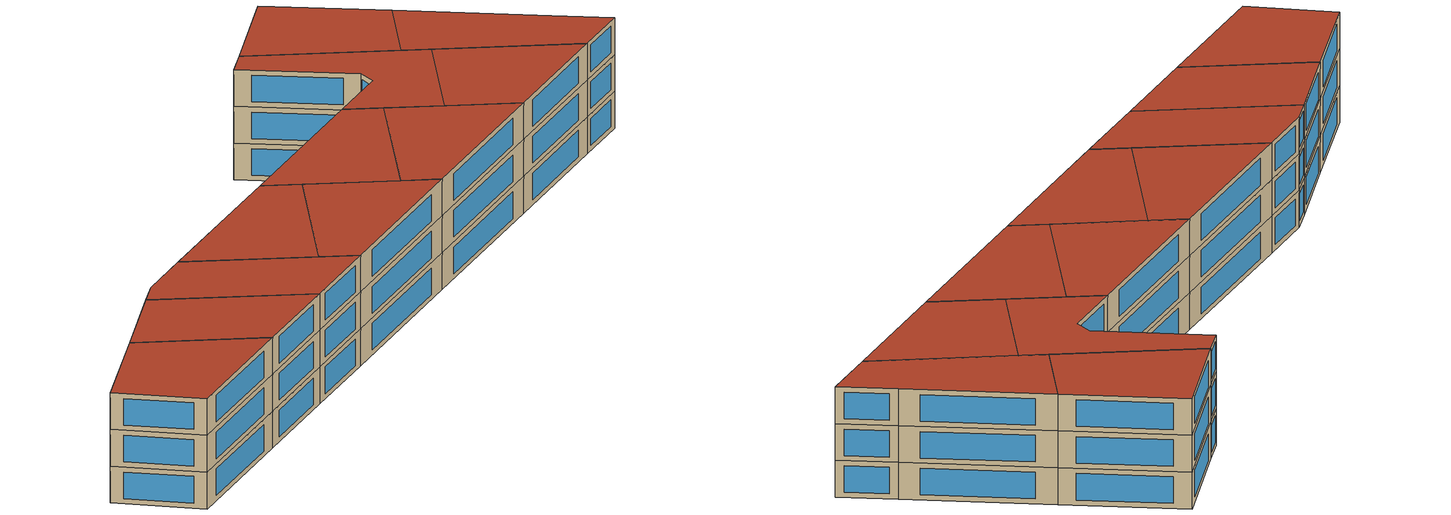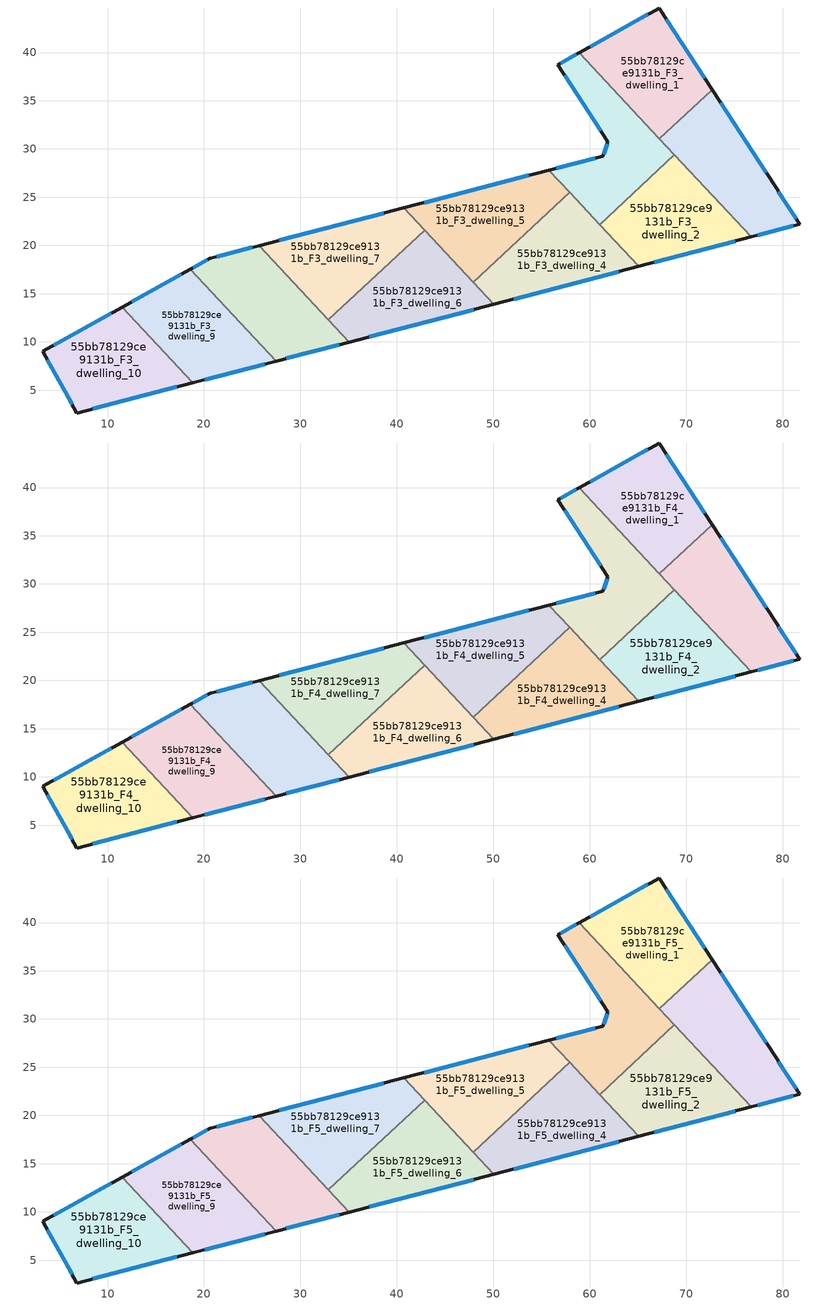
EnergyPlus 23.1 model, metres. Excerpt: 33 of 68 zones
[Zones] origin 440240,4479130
55bb78129ce9131b_F3_dwelling_0
 floor to 55bb78129ce9131b_F2_dwelling_0 (EU_floor_Construction): 72.68,36.16 79.21,26.13 81.78,22.2 76.72,20.88 67.22,31.07 z9
 wall outside (EU_wall_Construction): 76.72,20.88 81.78,22.2 79.21,26.13 72.68,36.16 z9:12
 wall to 55bb78129ce9131b_F3_dwelling_1 (EU_wall_Construction): 72.68,36.16 67.22,31.07 z9:12
 wall to 55bb78129ce9131b_F3_dwelling_2 (EU_wall_Construction): 68.77,29.4 76.72,20.88 z9:12
 wall to 55bb78129ce9131b_F3_dwelling_3 (EU_wall_Construction): 67.22,31.07 68.77,29.4 z9:12
 window (EU_Window_Construction): 78.3,27.52 73.58,34.77 / 81.42,22.74 79.56,25.58 / 77.43,21.06 81.08,22.02 z9.42:11.58
55bb78129ce9131b_F3_dwelling_1
 floor to 55bb78129ce9131b_F2_dwelling_1 (EU_floor_Construction): 67.18,44.62 72.68,36.16 67.22,31.07 58.9,39.98 z9
 wall outside (EU_wall_Construction): 72.68,36.16 67.18,44.62 58.9,39.98 z9:12
 wall to 55bb78129ce9131b_F3_dwelling_3 (EU_wall_Construction): 58.9,39.98 67.22,31.07 z9:12
 window (EU_Window_Construction): 71.91,37.34 67.94,43.44 / 66.03,43.97 60.05,40.63 z9.42:11.58
55bb78129ce9131b_F3_dwelling_10
 floor to 55bb78129ce9131b_F2_dwelling_10 (EU_floor_Construction): 11.53,13.62 18.86,5.76 6.81,2.63 3.28,9.03 z9
 wall outside (EU_wall_Construction): 11.53,13.62 3.28,9.03 6.81,2.63 18.86,5.76 z9:12
 wall to 55bb78129ce9131b_F3_dwelling_9 (EU_wall_Construction): 18.86,5.76 11.53,13.62 z9:12
 window (EU_Window_Construction): 3.77,8.14 6.32,3.52 / 10.39,12.98 4.42,9.66 / 8.48,3.06 17.18,5.33 z9.42:11.58
55bb78129ce9131b_F3_dwelling_2
 floor to 55bb78129ce9131b_F2_dwelling_2 (EU_floor_Construction): 68.77,29.4 76.72,20.88 65.07,17.82 61.02,22.17 z9
 wall outside (EU_wall_Construction): 65.07,17.82 76.72,20.88 z9:12
 wall to 55bb78129ce9131b_F3_dwelling_3 (EU_wall_Construction): 68.77,29.4 61.02,22.17 z9:12
 wall to 55bb78129ce9131b_F3_dwelling_4 (EU_wall_Construction): 61.02,22.17 65.07,17.82 z9:12
 window (EU_Window_Construction): 66.69,18.25 75.11,20.45 z9.42:11.58
55bb78129ce9131b_F3_dwelling_3
 floor to 55bb78129ce9131b_F2_dwelling_3 (EU_floor_Construction): 58.9,39.98 68.77,29.4 61.02,22.17 55.76,27.8 61.36,29.25 61.86,30.76 56.68,38.74 z9
 wall outside (EU_wall_Construction): 58.9,39.98 56.68,38.74 61.86,30.76 61.36,29.25 55.76,27.8 z9:12
 wall to 55bb78129ce9131b_F3_dwelling_5 (EU_wall_Construction): 55.76,27.8 57.9,25.51 z9:12
 wall to 55bb78129ce9131b_F3_dwelling_4 (EU_wall_Construction): 57.9,25.51 61.02,22.17 z9:12
 window (EU_Window_Construction): 60.58,29.05 56.54,28 / 61.79,30.55 61.43,29.46 / 57.4,37.63 61.14,31.87 / 58.59,39.81 56.99,38.91 z9.42:11.58
55bb78129ce9131b_F3_dwelling_4
 floor to 55bb78129ce9131b_F2_dwelling_4 (EU_floor_Construction): 57.9,25.51 65.07,17.82 50.06,13.89 47.91,16.19 z9
 wall outside (EU_wall_Construction): 50.06,13.89 65.07,17.82 z9:12
 wall to 55bb78129ce9131b_F3_dwelling_5 (EU_wall_Construction): 57.9,25.51 47.91,16.19 z9:12
 wall to 55bb78129ce9131b_F3_dwelling_6 (EU_wall_Construction): 47.91,16.19 50.06,13.89 z9:12
 window (EU_Window_Construction): 52.14,14.44 62.99,17.28 z9.42:11.58
55bb78129ce9131b_F3_dwelling_5
 floor to 55bb78129ce9131b_F2_dwelling_5 (EU_floor_Construction): 55.76,27.8 57.9,25.51 47.91,16.19 40.73,23.89 z9
 wall outside (EU_wall_Construction): 55.76,27.8 40.73,23.89 z9:12
 wall to 55bb78129ce9131b_F3_dwelling_7 (EU_wall_Construction): 40.73,23.89 42.88,21.59 z9:12
 wall to 55bb78129ce9131b_F3_dwelling_6 (EU_wall_Construction): 42.88,21.59 47.91,16.19 z9:12
 window (EU_Window_Construction): 53.68,27.26 42.82,24.44 z9.42:11.58
55bb78129ce9131b_F3_dwelling_6
 floor to 55bb78129ce9131b_F2_dwelling_6 (EU_floor_Construction): 42.88,21.59 50.06,13.89 35.05,9.99 32.9,12.29 z9
 wall outside (EU_wall_Construction): 35.05,9.99 50.06,13.89 z9:12
 wall to 55bb78129ce9131b_F3_dwelling_7 (EU_wall_Construction): 42.88,21.59 32.9,12.29 z9:12
 wall to 55bb78129ce9131b_F3_dwelling_8 (EU_wall_Construction): 32.9,12.29 35.05,9.99 z9:12
 window (EU_Window_Construction): 37.13,10.53 47.98,13.35 z9.42:11.58
55bb78129ce9131b_F3_dwelling_7
 floor to 55bb78129ce9131b_F2_dwelling_7 (EU_floor_Construction): 40.73,23.89 42.88,21.59 32.9,12.29 25.72,19.99 z9
 wall outside (EU_wall_Construction): 40.73,23.89 25.72,19.99 z9:12
 wall to 55bb78129ce9131b_F3_dwelling_8 (EU_wall_Construction): 25.72,19.99 32.9,12.29 z9:12
 window (EU_Window_Construction): 38.65,23.35 27.8,20.53 z9.42:11.58
55bb78129ce9131b_F3_dwelling_8
 floor to 55bb78129ce9131b_F2_dwelling_8 (EU_floor_Construction): 25.72,19.99 35.05,9.99 27.49,8.02 18.6,17.54 20.62,18.67 z9
 wall outside (EU_wall_Construction): 27.49,8.02 35.05,9.99 / 25.72,19.99 20.62,18.67 18.6,17.54 z9:12
 wall to 55bb78129ce9131b_F3_dwelling_9 (EU_wall_Construction): 18.6,17.54 27.49,8.02 z9:12
 window (EU_Window_Construction): 28.54,8.29 34,9.71 / 20.34,18.51 18.88,17.7 / 25.01,19.81 21.33,18.85 z9.42:11.58
55bb78129ce9131b_F3_dwelling_9
 floor to 55bb78129ce9131b_F2_dwelling_9 (EU_floor_Construction): 18.6,17.54 27.49,8.02 18.86,5.76 11.53,13.62 z9
 wall outside (EU_wall_Construction): 18.6,17.54 11.53,13.62 / 18.86,5.76 27.49,8.02 z9:12
 window (EU_Window_Construction): 17.62,17 12.51,14.16 / 20.05,6.08 26.29,7.7 z9.42:11.58
55bb78129ce9131b_F4_dwelling_0
 floor to 55bb78129ce9131b_F3_dwelling_0 (EU_floor_Construction): 72.68,36.16 79.21,26.13 81.78,22.2 76.72,20.88 67.22,31.07 z12
 wall outside (EU_wall_Construction): 76.72,20.88 81.78,22.2 79.21,26.13 72.68,36.16 z12:15
 wall to 55bb78129ce9131b_F4_dwelling_1 (EU_wall_Construction): 72.68,36.16 67.22,31.07 z12:15
 wall to 55bb78129ce9131b_F4_dwelling_2 (EU_wall_Construction): 68.77,29.4 76.72,20.88 z12:15
 wall to 55bb78129ce9131b_F4_dwelling_3 (EU_wall_Construction): 67.22,31.07 68.77,29.4 z12:15
 window (EU_Window_Construction): 78.3,27.52 73.58,34.77 / 81.42,22.74 79.56,25.58 / 77.43,21.06 81.08,22.02 z12.42:14.58
55bb78129ce9131b_F4_dwelling_1
 floor to 55bb78129ce9131b_F3_dwelling_1 (EU_floor_Construction): 67.18,44.62 72.68,36.16 67.22,31.07 58.9,39.98 z12
 wall outside (EU_wall_Construction): 72.68,36.16 67.18,44.62 58.9,39.98 z12:15
 wall to 55bb78129ce9131b_F4_dwelling_3 (EU_wall_Construction): 58.9,39.98 67.22,31.07 z12:15
 window (EU_Window_Construction): 71.91,37.34 67.94,43.44 / 66.03,43.97 60.05,40.63 z12.42:14.58
55bb78129ce9131b_F4_dwelling_10
 floor to 55bb78129ce9131b_F3_dwelling_10 (EU_floor_Construction): 11.53,13.62 18.86,5.76 6.81,2.63 3.28,9.03 z12
 wall outside (EU_wall_Construction): 11.53,13.62 3.28,9.03 6.81,2.63 18.86,5.76 z12:15
 wall to 55bb78129ce9131b_F4_dwelling_9 (EU_wall_Construction): 18.86,5.76 11.53,13.62 z12:15
 window (EU_Window_Construction): 3.77,8.14 6.32,3.52 / 10.39,12.98 4.42,9.66 / 8.48,3.06 17.18,5.33 z12.42:14.58
55bb78129ce9131b_F4_dwelling_2
 floor to 55bb78129ce9131b_F3_dwelling_2 (EU_floor_Construction): 68.77,29.4 76.72,20.88 65.07,17.82 61.02,22.17 z12
 wall outside (EU_wall_Construction): 65.07,17.82 76.72,20.88 z12:15
 wall to 55bb78129ce9131b_F4_dwelling_3 (EU_wall_Construction): 68.77,29.4 61.02,22.17 z12:15
 wall to 55bb78129ce9131b_F4_dwelling_4 (EU_wall_Construction): 61.02,22.17 65.07,17.82 z12:15
 window (EU_Window_Construction): 66.69,18.25 75.11,20.45 z12.42:14.58
55bb78129ce9131b_F4_dwelling_3
 floor to 55bb78129ce9131b_F3_dwelling_3 (EU_floor_Construction): 58.9,39.98 68.77,29.4 61.02,22.17 55.76,27.8 61.36,29.25 61.86,30.76 56.68,38.74 z12
 wall outside (EU_wall_Construction): 58.9,39.98 56.68,38.74 61.86,30.76 61.36,29.25 55.76,27.8 z12:15
 wall to 55bb78129ce9131b_F4_dwelling_5 (EU_wall_Construction): 55.76,27.8 57.9,25.51 z12:15
 wall to 55bb78129ce9131b_F4_dwelling_4 (EU_wall_Construction): 57.9,25.51 61.02,22.17 z12:15
 window (EU_Window_Construction): 60.58,29.05 56.54,28 / 61.79,30.55 61.43,29.46 / 57.4,37.63 61.14,31.87 / 58.59,39.81 56.99,38.91 z12.42:14.58
55bb78129ce9131b_F4_dwelling_4
 floor to 55bb78129ce9131b_F3_dwelling_4 (EU_floor_Construction): 57.9,25.51 65.07,17.82 50.06,13.89 47.91,16.19 z12
 wall outside (EU_wall_Construction): 50.06,13.89 65.07,17.82 z12:15
 wall to 55bb78129ce9131b_F4_dwelling_5 (EU_wall_Construction): 57.9,25.51 47.91,16.19 z12:15
 wall to 55bb78129ce9131b_F4_dwelling_6 (EU_wall_Construction): 47.91,16.19 50.06,13.89 z12:15
 window (EU_Window_Construction): 52.14,14.44 62.99,17.28 z12.42:14.58
55bb78129ce9131b_F4_dwelling_5
 floor to 55bb78129ce9131b_F3_dwelling_5 (EU_floor_Construction): 55.76,27.8 57.9,25.51 47.91,16.19 40.73,23.89 z12
 wall outside (EU_wall_Construction): 55.76,27.8 40.73,23.89 z12:15
 wall to 55bb78129ce9131b_F4_dwelling_7 (EU_wall_Construction): 40.73,23.89 42.88,21.59 z12:15
 wall to 55bb78129ce9131b_F4_dwelling_6 (EU_wall_Construction): 42.88,21.59 47.91,16.19 z12:15
 window (EU_Window_Construction): 53.68,27.26 42.82,24.44 z12.42:14.58
55bb78129ce9131b_F4_dwelling_6
 floor to 55bb78129ce9131b_F3_dwelling_6 (EU_floor_Construction): 42.88,21.59 50.06,13.89 35.05,9.99 32.9,12.29 z12
 wall outside (EU_wall_Construction): 35.05,9.99 50.06,13.89 z12:15
 wall to 55bb78129ce9131b_F4_dwelling_7 (EU_wall_Construction): 42.88,21.59 32.9,12.29 z12:15
 wall to 55bb78129ce9131b_F4_dwelling_8 (EU_wall_Construction): 32.9,12.29 35.05,9.99 z12:15
 window (EU_Window_Construction): 37.13,10.53 47.98,13.35 z12.42:14.58
55bb78129ce9131b_F4_dwelling_7
 floor to 55bb78129ce9131b_F3_dwelling_7 (EU_floor_Construction): 40.73,23.89 42.88,21.59 32.9,12.29 25.72,19.99 z12
 wall outside (EU_wall_Construction): 40.73,23.89 25.72,19.99 z12:15
 wall to 55bb78129ce9131b_F4_dwelling_8 (EU_wall_Construction): 25.72,19.99 32.9,12.29 z12:15
 window (EU_Window_Construction): 38.65,23.35 27.8,20.53 z12.42:14.58
55bb78129ce9131b_F4_dwelling_8
 floor to 55bb78129ce9131b_F3_dwelling_8 (EU_floor_Construction): 25.72,19.99 35.05,9.99 27.49,8.02 18.6,17.54 20.62,18.67 z12
 wall outside (EU_wall_Construction): 27.49,8.02 35.05,9.99 / 25.72,19.99 20.62,18.67 18.6,17.54 z12:15
 wall to 55bb78129ce9131b_F4_dwelling_9 (EU_wall_Construction): 18.6,17.54 27.49,8.02 z12:15
 window (EU_Window_Construction): 28.54,8.29 34,9.71 / 20.34,18.51 18.88,17.7 / 25.01,19.81 21.33,18.85 z12.42:14.58
55bb78129ce9131b_F4_dwelling_9
 floor to 55bb78129ce9131b_F3_dwelling_9 (EU_floor_Construction): 18.6,17.54 27.49,8.02 18.86,5.76 11.53,13.62 z12
 wall outside (EU_wall_Construction): 18.6,17.54 11.53,13.62 / 18.86,5.76 27.49,8.02 z12:15
 window (EU_Window_Construction): 17.62,17 12.51,14.16 / 20.05,6.08 26.29,7.7 z12.42:14.58
55bb78129ce9131b_F5_dwelling_0
 floor to 55bb78129ce9131b_F4_dwelling_0 (EU_floor_Construction): 72.68,36.16 79.21,26.13 81.78,22.2 76.72,20.88 67.22,31.07 z15
 wall outside (EU_wall_Construction): 76.72,20.88 81.78,22.2 79.21,26.13 72.68,36.16 z15:18
 wall to 55bb78129ce9131b_F5_dwelling_1 (EU_wall_Construction): 72.68,36.16 67.22,31.07 z15:18
 wall to 55bb78129ce9131b_F5_dwelling_2 (EU_wall_Construction): 68.77,29.4 76.72,20.88 z15:18
 wall to 55bb78129ce9131b_F5_dwelling_3 (EU_wall_Construction): 67.22,31.07 68.77,29.4 z15:18
 window (EU_Window_Construction): 78.3,27.52 73.58,34.77 / 81.42,22.74 79.56,25.58 / 77.43,21.06 81.08,22.02 z15.42:17.58
 roof outside (EU_roof_Construction): 81.78,22.2 79.21,26.13 72.68,36.16 67.22,31.07 76.72,20.88 z18
55bb78129ce9131b_F5_dwelling_1
 floor to 55bb78129ce9131b_F4_dwelling_1 (EU_floor_Construction): 67.18,44.62 72.68,36.16 67.22,31.07 58.9,39.98 z15
 wall outside (EU_wall_Construction): 72.68,36.16 67.18,44.62 58.9,39.98 z15:18
 wall to 55bb78129ce9131b_F5_dwelling_3 (EU_wall_Construction): 58.9,39.98 67.22,31.07 z15:18
 window (EU_Window_Construction): 71.91,37.34 67.94,43.44 / 66.03,43.97 60.05,40.63 z15.42:17.58
 roof outside (EU_roof_Construction): 72.68,36.16 67.18,44.62 58.9,39.98 67.22,31.07 z18
55bb78129ce9131b_F5_dwelling_10
 floor to 55bb78129ce9131b_F4_dwelling_10 (EU_floor_Construction): 11.53,13.62 18.86,5.76 6.81,2.63 3.28,9.03 z15
 wall outside (EU_wall_Construction): 11.53,13.62 3.28,9.03 6.81,2.63 18.86,5.76 z15:18
 wall to 55bb78129ce9131b_F5_dwelling_9 (EU_wall_Construction): 18.86,5.76 11.53,13.62 z15:18
 window (EU_Window_Construction): 3.77,8.14 6.32,3.52 / 10.39,12.98 4.42,9.66 / 8.48,3.06 17.18,5.33 z15.42:17.58
 roof outside (EU_roof_Construction): 18.86,5.76 11.53,13.62 3.28,9.03 6.81,2.63 z18
55bb78129ce9131b_F5_dwelling_2
 floor to 55bb78129ce9131b_F4_dwelling_2 (EU_floor_Construction): 68.77,29.4 76.72,20.88 65.07,17.82 61.02,22.17 z15
 wall outside (EU_wall_Construction): 65.07,17.82 76.72,20.88 z15:18
 wall to 55bb78129ce9131b_F5_dwelling_3 (EU_wall_Construction): 68.77,29.4 61.02,22.17 z15:18
 wall to 55bb78129ce9131b_F5_dwelling_4 (EU_wall_Construction): 61.02,22.17 65.07,17.82 z15:18
 window (EU_Window_Construction): 66.69,18.25 75.11,20.45 z15.42:17.58
 roof outside (EU_roof_Construction): 76.72,20.88 68.77,29.4 61.02,22.17 65.07,17.82 z18
55bb78129ce9131b_F5_dwelling_3
 floor to 55bb78129ce9131b_F4_dwelling_3 (EU_floor_Construction): 58.9,39.98 68.77,29.4 61.02,22.17 55.76,27.8 61.36,29.25 61.86,30.76 56.68,38.74 z15
 wall outside (EU_wall_Construction): 58.9,39.98 56.68,38.74 61.86,30.76 61.36,29.25 55.76,27.8 z15:18
 wall to 55bb78129ce9131b_F5_dwelling_5 (EU_wall_Construction): 55.76,27.8 57.9,25.51 z15:18
 wall to 55bb78129ce9131b_F5_dwelling_4 (EU_wall_Construction): 57.9,25.51 61.02,22.17 z15:18
 window (EU_Window_Construction): 60.58,29.05 56.54,28 / 61.79,30.55 61.43,29.46 / 57.4,37.63 61.14,31.87 / 58.59,39.81 56.99,38.91 z15.42:17.58
 roof outside (EU_roof_Construction): 68.77,29.4 58.9,39.98 56.68,38.74 61.86,30.76 61.36,29.25 55.76,27.8 61.02,22.17 z18
55bb78129ce9131b_F5_dwelling_4
 floor to 55bb78129ce9131b_F4_dwelling_4 (EU_floor_Construction): 57.9,25.51 65.07,17.82 50.06,13.89 47.91,16.19 z15
 wall outside (EU_wall_Construction): 50.06,13.89 65.07,17.82 z15:18
 wall to 55bb78129ce9131b_F5_dwelling_5 (EU_wall_Construction): 57.9,25.51 47.91,16.19 z15:18
 wall to 55bb78129ce9131b_F5_dwelling_6 (EU_wall_Construction): 47.91,16.19 50.06,13.89 z15:18
 window (EU_Window_Construction): 52.14,14.44 62.99,17.28 z15.42:17.58
 roof outside (EU_roof_Construction): 65.07,17.82 57.9,25.51 47.91,16.19 50.06,13.89 z18
55bb78129ce9131b_F5_dwelling_5
 floor to 55bb78129ce9131b_F4_dwelling_5 (EU_floor_Construction): 55.76,27.8 57.9,25.51 47.91,16.19 40.73,23.89 z15
 wall outside (EU_wall_Construction): 55.76,27.8 40.73,23.89 z15:18
 wall to 55bb78129ce9131b_F5_dwelling_7 (EU_wall_Construction): 40.73,23.89 42.88,21.59 z15:18
 wall to 55bb78129ce9131b_F5_dwelling_6 (EU_wall_Construction): 42.88,21.59 47.91,16.19 z15:18
 window (EU_Window_Construction): 53.68,27.26 42.82,24.44 z15.42:17.58
 roof outside (EU_roof_Construction): 57.9,25.51 55.76,27.8 40.73,23.89 47.91,16.19 z18
55bb78129ce9131b_F5_dwelling_6
 floor to 55bb78129ce9131b_F4_dwelling_6 (EU_floor_Construction): 42.88,21.59 50.06,13.89 35.05,9.99 32.9,12.29 z15
 wall outside (EU_wall_Construction): 35.05,9.99 50.06,13.89 z15:18
 wall to 55bb78129ce9131b_F5_dwelling_7 (EU_wall_Construction): 42.88,21.59 32.9,12.29 z15:18
 wall to 55bb78129ce9131b_F5_dwelling_8 (EU_wall_Construction): 32.9,12.29 35.05,9.99 z15:18
 window (EU_Window_Construction): 37.13,10.53 47.98,13.35 z15.42:17.58
 roof outside (EU_roof_Construction): 50.06,13.89 42.88,21.59 32.9,12.29 35.05,9.99 z18
55bb78129ce9131b_F5_dwelling_7
 floor to 55bb78129ce9131b_F4_dwelling_7 (EU_floor_Construction): 40.73,23.89 42.88,21.59 32.9,12.29 25.72,19.99 z15
 wall outside (EU_wall_Construction): 40.73,23.89 25.72,19.99 z15:18
 wall to 55bb78129ce9131b_F5_dwelling_8 (EU_wall_Construction): 25.72,19.99 32.9,12.29 z15:18
 window (EU_Window_Construction): 38.65,23.35 27.8,20.53 z15.42:17.58
 roof outside (EU_roof_Construction): 42.88,21.59 40.73,23.89 25.72,19.99 32.9,12.29 z18
55bb78129ce9131b_F5_dwelling_8
 floor to 55bb78129ce9131b_F4_dwelling_8 (EU_floor_Construction): 25.72,19.99 35.05,9.99 27.49,8.02 18.6,17.54 20.62,18.67 z15
 wall outside (EU_wall_Construction): 27.49,8.02 35.05,9.99 / 25.72,19.99 20.62,18.67 18.6,17.54 z15:18
 wall to 55bb78129ce9131b_F5_dwelling_9 (EU_wall_Construction): 18.6,17.54 27.49,8.02 z15:18
 window (EU_Window_Construction): 28.54,8.29 34,9.71 / 20.34,18.51 18.88,17.7 / 25.01,19.81 21.33,18.85 z15.42:17.58
 roof outside (EU_roof_Construction): 35.05,9.99 25.72,19.99 20.62,18.67 18.6,17.54 27.49,8.02 z18
55bb78129ce9131b_F5_dwelling_9
 floor to 55bb78129ce9131b_F4_dwelling_9 (EU_floor_Construction): 18.6,17.54 27.49,8.02 18.86,5.76 11.53,13.62 z15
 wall outside (EU_wall_Construction): 18.6,17.54 11.53,13.62 / 18.86,5.76 27.49,8.02 z15:18
 window (EU_Window_Construction): 17.62,17 12.51,14.16 / 20.05,6.08 26.29,7.7 z15.42:17.58
 roof outside (EU_roof_Construction): 27.49,8.02 18.6,17.54 11.53,13.62 18.86,5.76 z18
[Building]
EU S2 Campaign: North Axis=0; Terrain=City; Solar Distribution=FullExterior
[Site:Location]
Madrid: Latitude=40.5; Longitude=-3.5; Time Zone=1; Elevation=609
[SizingPeriod:WeatherFileDays]
AnnualSizingPeriod: Begin Month=1; Begin Day of Month=1; End Month=12; End Day of Month=31; Day of Week for Start Day=Monday; Use Weather File Daylight Saving Period=No; Use Weather File Rain and Snow Indicators=No
[MATERIAL]
EU_InternalMass_Material: Roughness=MediumRough; Thickness=0.1; Conductivity=1; Density=1800; Specific Heat=900; Thermal Absorptance=0.9; Solar Absorptance=0.7; Visible Absorptance=0.7
[MATERIAL:NOMASS] Roughness=MediumRough; Thermal Absorptance=0.9; Solar Absorptance=0.7; Visible Absorptance=0.7
Name | Thermal Resistance
EU_wall_NoMass | 1.60022
EU_roof_NoMass | 1.57597
EU_floor_NoMass | 0.470652
[WINDOWMATERIAL:SIMPLEGLAZINGSYSTEM]
EU_Window_SimpleGlazing: UFactor=3.28802; Solar Heat Gain Coefficient=0.85; Visible Transmittance=0.85
[CONSTRUCTION]
EU_wall_Construction: EU_wall_NoMass
EU_roof_Construction: EU_roof_NoMass
EU_floor_Construction: EU_floor_NoMass
EU_InternalMass_Construction: EU_InternalMass_Material
EU_Window_Construction: EU_Window_SimpleGlazing
[ZONE] Type=1; Multiplier=1; Ceiling Height=autocalculate; Floor Area=autocalculate; Part of Total Floor Area=Yes
Name | Volume
55bb78129ce9131b_F3_dwelling_0; 55bb78129ce9131b_F4_dwelling_0; 55bb78129ce9131b_F5_dwelling_0 | 279.875
55bb78129ce9131b_F3_dwelling_1; 55bb78129ce9131b_F4_dwelling_1; 55bb78129ce9131b_F5_dwelling_1 | 279.867
55bb78129ce9131b_F3_dwelling_10; 55bb78129ce9131b_F4_dwelling_10; 55bb78129ce9131b_F5_dwelling_10 | 279.884
55bb78129ce9131b_F3_dwelling_2; 55bb78129ce9131b_F4_dwelling_2; 55bb78129ce9131b_F5_dwelling_2 | 279.894
55bb78129ce9131b_F3_dwelling_3; 55bb78129ce9131b_F4_dwelling_3; 55bb78129ce9131b_F5_dwelling_3 | 279.874
55bb78129ce9131b_F3_dwelling_4; 55bb78129ce9131b_F4_dwelling_4; 55bb78129ce9131b_F5_dwelling_4 | 279.787
55bb78129ce9131b_F3_dwelling_5; 55bb78129ce9131b_F4_dwelling_5; 55bb78129ce9131b_F5_dwelling_5 | 279.895
55bb78129ce9131b_F3_dwelling_6; 55bb78129ce9131b_F4_dwelling_6; 55bb78129ce9131b_F5_dwelling_6 | 279.883
55bb78129ce9131b_F3_dwelling_7; 55bb78129ce9131b_F4_dwelling_7; 55bb78129ce9131b_F5_dwelling_7 | 279.916
55bb78129ce9131b_F3_dwelling_8; 55bb78129ce9131b_F4_dwelling_8; 55bb78129ce9131b_F5_dwelling_8 | 279.869
55bb78129ce9131b_F3_dwelling_9; 55bb78129ce9131b_F4_dwelling_9; 55bb78129ce9131b_F5_dwelling_9 | 279.882
[INTERNALMASS] Construction=EU_InternalMass_Construction
Name | Zone or ZoneList | Surface Area
55bb78129ce9131b_F3_dwelling_0_EU_InternalMass | 55bb78129ce9131b_F3_dwelling_0 | 93.292
55bb78129ce9131b_F3_dwelling_1_EU_InternalMass | 55bb78129ce9131b_F3_dwelling_1 | 93.2917
55bb78129ce9131b_F3_dwelling_2_EU_InternalMass | 55bb78129ce9131b_F3_dwelling_2 | 93.2981
55bb78129ce9131b_F3_dwelling_3_EU_InternalMass | 55bb78129ce9131b_F3_dwelling_3 | 93.2961
55bb78129ce9131b_F3_dwelling_4_EU_InternalMass | 55bb78129ce9131b_F3_dwelling_4 | 93.2954
55bb78129ce9131b_F3_dwelling_5_EU_InternalMass | 55bb78129ce9131b_F3_dwelling_5 | 93.2958
55bb78129ce9131b_F3_dwelling_6_EU_InternalMass | 55bb78129ce9131b_F3_dwelling_6 | 93.2936
55bb78129ce9131b_F3_dwelling_7_EU_InternalMass | 55bb78129ce9131b_F3_dwelling_7 | 93.3035
55bb78129ce9131b_F3_dwelling_8_EU_InternalMass | 55bb78129ce9131b_F3_dwelling_8 | 93.2898
55bb78129ce9131b_F3_dwelling_9_EU_InternalMass | 55bb78129ce9131b_F3_dwelling_9 | 93.294
55bb78129ce9131b_F3_dwelling_10_EU_InternalMass | 55bb78129ce9131b_F3_dwelling_10 | 93.2948
55bb78129ce9131b_F4_dwelling_0_EU_InternalMass | 55bb78129ce9131b_F4_dwelling_0 | 93.292
55bb78129ce9131b_F4_dwelling_1_EU_InternalMass | 55bb78129ce9131b_F4_dwelling_1 | 93.2917
55bb78129ce9131b_F4_dwelling_2_EU_InternalMass | 55bb78129ce9131b_F4_dwelling_2 | 93.2981
55bb78129ce9131b_F4_dwelling_3_EU_InternalMass | 55bb78129ce9131b_F4_dwelling_3 | 93.2961
55bb78129ce9131b_F4_dwelling_4_EU_InternalMass | 55bb78129ce9131b_F4_dwelling_4 | 93.2954
55bb78129ce9131b_F4_dwelling_5_EU_InternalMass | 55bb78129ce9131b_F4_dwelling_5 | 93.2958
55bb78129ce9131b_F4_dwelling_6_EU_InternalMass | 55bb78129ce9131b_F4_dwelling_6 | 93.2936
55bb78129ce9131b_F4_dwelling_7_EU_InternalMass | 55bb78129ce9131b_F4_dwelling_7 | 93.3035
55bb78129ce9131b_F4_dwelling_8_EU_InternalMass | 55bb78129ce9131b_F4_dwelling_8 | 93.2898
55bb78129ce9131b_F4_dwelling_9_EU_InternalMass | 55bb78129ce9131b_F4_dwelling_9 | 93.294
55bb78129ce9131b_F4_dwelling_10_EU_InternalMass | 55bb78129ce9131b_F4_dwelling_10 | 93.2948
55bb78129ce9131b_F5_dwelling_0_EU_InternalMass | 55bb78129ce9131b_F5_dwelling_0 | 93.292
55bb78129ce9131b_F5_dwelling_1_EU_InternalMass | 55bb78129ce9131b_F5_dwelling_1 | 93.2917
55bb78129ce9131b_F5_dwelling_2_EU_InternalMass | 55bb78129ce9131b_F5_dwelling_2 | 93.2981
55bb78129ce9131b_F5_dwelling_3_EU_InternalMass | 55bb78129ce9131b_F5_dwelling_3 | 93.2961
55bb78129ce9131b_F5_dwelling_4_EU_InternalMass | 55bb78129ce9131b_F5_dwelling_4 | 93.2954
55bb78129ce9131b_F5_dwelling_5_EU_InternalMass | 55bb78129ce9131b_F5_dwelling_5 | 93.2958
55bb78129ce9131b_F5_dwelling_6_EU_InternalMass | 55bb78129ce9131b_F5_dwelling_6 | 93.2936
55bb78129ce9131b_F5_dwelling_7_EU_InternalMass | 55bb78129ce9131b_F5_dwelling_7 | 93.3035
55bb78129ce9131b_F5_dwelling_8_EU_InternalMass | 55bb78129ce9131b_F5_dwelling_8 | 93.2898
55bb78129ce9131b_F5_dwelling_9_EU_InternalMass | 55bb78129ce9131b_F5_dwelling_9 | 93.294
55bb78129ce9131b_F5_dwelling_10_EU_InternalMass | 55bb78129ce9131b_F5_dwelling_10 | 93.2948
[OTHEREQUIPMENT] Fuel Type=Electricity; Design Level Calculation Method=Watts/Area; Power per Zone Floor Area=1; Fraction Latent=0; Fraction Radiant=0; Fraction Lost=0; Carbon Dioxide Generation Rate=0; EndUse Subcategory=EU_Step8_InternalGains
Name | Zone or ZoneList or Space or SpaceList | Schedule
EU_Step8_InternalGain_55bb78129ce9131b_F3_dwelling_0_f000 | 55bb78129ce9131b_F3_dwelling_0 | EU_Step8_GainSchedule_55bb78129ce9131b_F3_dwelling_0_f000
EU_Step8_InternalGain_55bb78129ce9131b_F3_dwelling_1_f000 | 55bb78129ce9131b_F3_dwelling_1 | EU_Step8_GainSchedule_55bb78129ce9131b_F3_dwelling_1_f000
EU_Step8_InternalGain_55bb78129ce9131b_F3_dwelling_2_f000 | 55bb78129ce9131b_F3_dwelling_2 | EU_Step8_GainSchedule_55bb78129ce9131b_F3_dwelling_2_f000
EU_Step8_InternalGain_55bb78129ce9131b_F3_dwelling_3_f000 | 55bb78129ce9131b_F3_dwelling_3 | EU_Step8_GainSchedule_55bb78129ce9131b_F3_dwelling_3_f000
EU_Step8_InternalGain_55bb78129ce9131b_F3_dwelling_4_f000 | 55bb78129ce9131b_F3_dwelling_4 | EU_Step8_GainSchedule_55bb78129ce9131b_F3_dwelling_4_f000
EU_Step8_InternalGain_55bb78129ce9131b_F3_dwelling_5_f000 | 55bb78129ce9131b_F3_dwelling_5 | EU_Step8_GainSchedule_55bb78129ce9131b_F3_dwelling_5_f000
EU_Step8_InternalGain_55bb78129ce9131b_F3_dwelling_6_f000 | 55bb78129ce9131b_F3_dwelling_6 | EU_Step8_GainSchedule_55bb78129ce9131b_F3_dwelling_6_f000
EU_Step8_InternalGain_55bb78129ce9131b_F3_dwelling_7_f000 | 55bb78129ce9131b_F3_dwelling_7 | EU_Step8_GainSchedule_55bb78129ce9131b_F3_dwelling_7_f000
EU_Step8_InternalGain_55bb78129ce9131b_F3_dwelling_8_f000 | 55bb78129ce9131b_F3_dwelling_8 | EU_Step8_GainSchedule_55bb78129ce9131b_F3_dwelling_8_f000
EU_Step8_InternalGain_55bb78129ce9131b_F3_dwelling_9_f000 | 55bb78129ce9131b_F3_dwelling_9 | EU_Step8_GainSchedule_55bb78129ce9131b_F3_dwelling_9_f000
EU_Step8_InternalGain_55bb78129ce9131b_F3_dwelling_10_f000 | 55bb78129ce9131b_F3_dwelling_10 | EU_Step8_GainSchedule_55bb78129ce9131b_F3_dwelling_10_f000
EU_Step8_InternalGain_55bb78129ce9131b_F4_dwelling_0_f000 | 55bb78129ce9131b_F4_dwelling_0 | EU_Step8_GainSchedule_55bb78129ce9131b_F4_dwelling_0_f000
EU_Step8_InternalGain_55bb78129ce9131b_F4_dwelling_1_f000 | 55bb78129ce9131b_F4_dwelling_1 | EU_Step8_GainSchedule_55bb78129ce9131b_F4_dwelling_1_f000
EU_Step8_InternalGain_55bb78129ce9131b_F4_dwelling_2_f000 | 55bb78129ce9131b_F4_dwelling_2 | EU_Step8_GainSchedule_55bb78129ce9131b_F4_dwelling_2_f000
EU_Step8_InternalGain_55bb78129ce9131b_F4_dwelling_3_f000 | 55bb78129ce9131b_F4_dwelling_3 | EU_Step8_GainSchedule_55bb78129ce9131b_F4_dwelling_3_f000
EU_Step8_InternalGain_55bb78129ce9131b_F4_dwelling_4_f000 | 55bb78129ce9131b_F4_dwelling_4 | EU_Step8_GainSchedule_55bb78129ce9131b_F4_dwelling_4_f000
EU_Step8_InternalGain_55bb78129ce9131b_F4_dwelling_5_f000 | 55bb78129ce9131b_F4_dwelling_5 | EU_Step8_GainSchedule_55bb78129ce9131b_F4_dwelling_5_f000
EU_Step8_InternalGain_55bb78129ce9131b_F4_dwelling_6_f000 | 55bb78129ce9131b_F4_dwelling_6 | EU_Step8_GainSchedule_55bb78129ce9131b_F4_dwelling_6_f000
EU_Step8_InternalGain_55bb78129ce9131b_F4_dwelling_7_f000 | 55bb78129ce9131b_F4_dwelling_7 | EU_Step8_GainSchedule_55bb78129ce9131b_F4_dwelling_7_f000
EU_Step8_InternalGain_55bb78129ce9131b_F4_dwelling_8_f000 | 55bb78129ce9131b_F4_dwelling_8 | EU_Step8_GainSchedule_55bb78129ce9131b_F4_dwelling_8_f000
EU_Step8_InternalGain_55bb78129ce9131b_F4_dwelling_9_f000 | 55bb78129ce9131b_F4_dwelling_9 | EU_Step8_GainSchedule_55bb78129ce9131b_F4_dwelling_9_f000
EU_Step8_InternalGain_55bb78129ce9131b_F4_dwelling_10_f000 | 55bb78129ce9131b_F4_dwelling_10 | EU_Step8_GainSchedule_55bb78129ce9131b_F4_dwelling_10_f000
EU_Step8_InternalGain_55bb78129ce9131b_F5_dwelling_0_f000 | 55bb78129ce9131b_F5_dwelling_0 | EU_Step8_GainSchedule_55bb78129ce9131b_F5_dwelling_0_f000
EU_Step8_InternalGain_55bb78129ce9131b_F5_dwelling_1_f000 | 55bb78129ce9131b_F5_dwelling_1 | EU_Step8_GainSchedule_55bb78129ce9131b_F5_dwelling_1_f000
EU_Step8_InternalGain_55bb78129ce9131b_F5_dwelling_2_f000 | 55bb78129ce9131b_F5_dwelling_2 | EU_Step8_GainSchedule_55bb78129ce9131b_F5_dwelling_2_f000
EU_Step8_InternalGain_55bb78129ce9131b_F5_dwelling_3_f000 | 55bb78129ce9131b_F5_dwelling_3 | EU_Step8_GainSchedule_55bb78129ce9131b_F5_dwelling_3_f000
EU_Step8_InternalGain_55bb78129ce9131b_F5_dwelling_4_f000 | 55bb78129ce9131b_F5_dwelling_4 | EU_Step8_GainSchedule_55bb78129ce9131b_F5_dwelling_4_f000
EU_Step8_InternalGain_55bb78129ce9131b_F5_dwelling_5_f000 | 55bb78129ce9131b_F5_dwelling_5 | EU_Step8_GainSchedule_55bb78129ce9131b_F5_dwelling_5_f000
EU_Step8_InternalGain_55bb78129ce9131b_F5_dwelling_6_f000 | 55bb78129ce9131b_F5_dwelling_6 | EU_Step8_GainSchedule_55bb78129ce9131b_F5_dwelling_6_f000
EU_Step8_InternalGain_55bb78129ce9131b_F5_dwelling_7_f000 | 55bb78129ce9131b_F5_dwelling_7 | EU_Step8_GainSchedule_55bb78129ce9131b_F5_dwelling_7_f000
EU_Step8_InternalGain_55bb78129ce9131b_F5_dwelling_8_f000 | 55bb78129ce9131b_F5_dwelling_8 | EU_Step8_GainSchedule_55bb78129ce9131b_F5_dwelling_8_f000
EU_Step8_InternalGain_55bb78129ce9131b_F5_dwelling_9_f000 | 55bb78129ce9131b_F5_dwelling_9 | EU_Step8_GainSchedule_55bb78129ce9131b_F5_dwelling_9_f000
EU_Step8_InternalGain_55bb78129ce9131b_F5_dwelling_10_f000 | 55bb78129ce9131b_F5_dwelling_10 | EU_Step8_GainSchedule_55bb78129ce9131b_F5_dwelling_10_f000
[ZONEVENTILATION:DESIGNFLOWRATE] Schedule=EU_AlwaysOn; Design Flow Rate Calculation Method=AirChanges/Hour; Air Changes per Hour=0.480704; Ventilation Type=Natural; Fan Pressure Rise=0; Fan Total Efficiency=1; Constant Term Coefficient=1; Temperature Term Coefficient=0; Velocity Term Coefficient=0; Velocity Squared Term Coefficient=0; Minimum Indoor Temperature=-100; Maximum Indoor Temperature=100; Delta Temperature=-100; Minimum Outdoor Temperature=-100; Maximum Outdoor Temperature=100; Maximum Wind Speed=40
Name | Zone or ZoneList or Space or SpaceList
EU_ConstantAir_55bb78129ce9131b_F3_dwelling_0 | 55bb78129ce9131b_F3_dwelling_0
EU_ConstantAir_55bb78129ce9131b_F3_dwelling_1 | 55bb78129ce9131b_F3_dwelling_1
EU_ConstantAir_55bb78129ce9131b_F3_dwelling_2 | 55bb78129ce9131b_F3_dwelling_2
EU_ConstantAir_55bb78129ce9131b_F3_dwelling_3 | 55bb78129ce9131b_F3_dwelling_3
EU_ConstantAir_55bb78129ce9131b_F3_dwelling_4 | 55bb78129ce9131b_F3_dwelling_4
EU_ConstantAir_55bb78129ce9131b_F3_dwelling_5 | 55bb78129ce9131b_F3_dwelling_5
EU_ConstantAir_55bb78129ce9131b_F3_dwelling_6 | 55bb78129ce9131b_F3_dwelling_6
EU_ConstantAir_55bb78129ce9131b_F3_dwelling_7 | 55bb78129ce9131b_F3_dwelling_7
EU_ConstantAir_55bb78129ce9131b_F3_dwelling_8 | 55bb78129ce9131b_F3_dwelling_8
EU_ConstantAir_55bb78129ce9131b_F3_dwelling_9 | 55bb78129ce9131b_F3_dwelling_9
EU_ConstantAir_55bb78129ce9131b_F3_dwelling_10 | 55bb78129ce9131b_F3_dwelling_10
EU_ConstantAir_55bb78129ce9131b_F4_dwelling_0 | 55bb78129ce9131b_F4_dwelling_0
EU_ConstantAir_55bb78129ce9131b_F4_dwelling_1 | 55bb78129ce9131b_F4_dwelling_1
EU_ConstantAir_55bb78129ce9131b_F4_dwelling_2 | 55bb78129ce9131b_F4_dwelling_2
EU_ConstantAir_55bb78129ce9131b_F4_dwelling_3 | 55bb78129ce9131b_F4_dwelling_3
EU_ConstantAir_55bb78129ce9131b_F4_dwelling_4 | 55bb78129ce9131b_F4_dwelling_4
EU_ConstantAir_55bb78129ce9131b_F4_dwelling_5 | 55bb78129ce9131b_F4_dwelling_5
EU_ConstantAir_55bb78129ce9131b_F4_dwelling_6 | 55bb78129ce9131b_F4_dwelling_6
EU_ConstantAir_55bb78129ce9131b_F4_dwelling_7 | 55bb78129ce9131b_F4_dwelling_7
EU_ConstantAir_55bb78129ce9131b_F4_dwelling_8 | 55bb78129ce9131b_F4_dwelling_8
EU_ConstantAir_55bb78129ce9131b_F4_dwelling_9 | 55bb78129ce9131b_F4_dwelling_9
EU_ConstantAir_55bb78129ce9131b_F4_dwelling_10 | 55bb78129ce9131b_F4_dwelling_10
EU_ConstantAir_55bb78129ce9131b_F5_dwelling_0 | 55bb78129ce9131b_F5_dwelling_0
EU_ConstantAir_55bb78129ce9131b_F5_dwelling_1 | 55bb78129ce9131b_F5_dwelling_1
EU_ConstantAir_55bb78129ce9131b_F5_dwelling_2 | 55bb78129ce9131b_F5_dwelling_2
EU_ConstantAir_55bb78129ce9131b_F5_dwelling_3 | 55bb78129ce9131b_F5_dwelling_3
EU_ConstantAir_55bb78129ce9131b_F5_dwelling_4 | 55bb78129ce9131b_F5_dwelling_4
EU_ConstantAir_55bb78129ce9131b_F5_dwelling_5 | 55bb78129ce9131b_F5_dwelling_5
EU_ConstantAir_55bb78129ce9131b_F5_dwelling_6 | 55bb78129ce9131b_F5_dwelling_6
EU_ConstantAir_55bb78129ce9131b_F5_dwelling_7 | 55bb78129ce9131b_F5_dwelling_7
EU_ConstantAir_55bb78129ce9131b_F5_dwelling_8 | 55bb78129ce9131b_F5_dwelling_8
EU_ConstantAir_55bb78129ce9131b_F5_dwelling_9 | 55bb78129ce9131b_F5_dwelling_9
EU_ConstantAir_55bb78129ce9131b_F5_dwelling_10 | 55bb78129ce9131b_F5_dwelling_10
[HVACTEMPLATE:THERMOSTAT] Constant Heating Setpoint=20; Constant Cooling Setpoint=50
EU_HeatOnly_55bb78129ce9131b_F0_dwelling_0; EU_HeatOnly_55bb78129ce9131b_F0_dwelling_1; EU_HeatOnly_55bb78129ce9131b_F0_dwelling_2; EU_HeatOnly_55bb78129ce9131b_F0_dwelling_3; EU_HeatOnly_55bb78129ce9131b_F0_dwelling_4; EU_HeatOnly_55bb78129ce9131b_F0_dwelling_5; EU_HeatOnly_55bb78129ce9131b_F0_dwelling_6; EU_HeatOnly_55bb78129ce9131b_F0_dwelling_7; EU_HeatOnly_55bb78129ce9131b_F0_dwelling_8; EU_HeatOnly_55bb78129ce9131b_F0_dwelling_9; EU_HeatOnly_55bb78129ce9131b_F0_dwelling_10; EU_HeatOnly_55bb78129ce9131b_F0_dwelling_11; EU_HeatOnly_55bb78129ce9131b_F1_dwelling_0; EU_HeatOnly_55bb78129ce9131b_F1_dwelling_1; EU_HeatOnly_55bb78129ce9131b_F1_dwelling_2; EU_HeatOnly_55bb78129ce9131b_F1_dwelling_3; EU_HeatOnly_55bb78129ce9131b_F1_dwelling_4; EU_HeatOnly_55bb78129ce9131b_F1_dwelling_5; EU_HeatOnly_55bb78129ce9131b_F1_dwelling_6; EU_HeatOnly_55bb78129ce9131b_F1_dwelling_7; EU_HeatOnly_55bb78129ce9131b_F1_dwelling_8; EU_HeatOnly_55bb78129ce9131b_F1_dwelling_9; EU_HeatOnly_55bb78129ce9131b_F1_dwelling_10; EU_HeatOnly_55bb78129ce9131b_F1_dwelling_11; EU_HeatOnly_55bb78129ce9131b_F2_dwelling_0; EU_HeatOnly_55bb78129ce9131b_F2_dwelling_1; EU_HeatOnly_55bb78129ce9131b_F2_dwelling_2; EU_HeatOnly_55bb78129ce9131b_F2_dwelling_3; EU_HeatOnly_55bb78129ce9131b_F2_dwelling_4; EU_HeatOnly_55bb78129ce9131b_F2_dwelling_5; EU_HeatOnly_55bb78129ce9131b_F2_dwelling_6; EU_HeatOnly_55bb78129ce9131b_F2_dwelling_7; EU_HeatOnly_55bb78129ce9131b_F2_dwelling_8; EU_HeatOnly_55bb78129ce9131b_F2_dwelling_9; EU_HeatOnly_55bb78129ce9131b_F2_dwelling_10; EU_HeatOnly_55bb78129ce9131b_F3_dwelling_0; EU_HeatOnly_55bb78129ce9131b_F3_dwelling_1; EU_HeatOnly_55bb78129ce9131b_F3_dwelling_2; EU_HeatOnly_55bb78129ce9131b_F3_dwelling_3; EU_HeatOnly_55bb78129ce9131b_F3_dwelling_4; EU_HeatOnly_55bb78129ce9131b_F3_dwelling_5; EU_HeatOnly_55bb78129ce9131b_F3_dwelling_6; EU_HeatOnly_55bb78129ce9131b_F3_dwelling_7; EU_HeatOnly_55bb78129ce9131b_F3_dwelling_8; EU_HeatOnly_55bb78129ce9131b_F3_dwelling_9; EU_HeatOnly_55bb78129ce9131b_F3_dwelling_10; EU_HeatOnly_55bb78129ce9131b_F4_dwelling_0; EU_HeatOnly_55bb78129ce9131b_F4_dwelling_1; EU_HeatOnly_55bb78129ce9131b_F4_dwelling_2; EU_HeatOnly_55bb78129ce9131b_F4_dwelling_3; EU_HeatOnly_55bb78129ce9131b_F4_dwelling_4; EU_HeatOnly_55bb78129ce9131b_F4_dwelling_5; EU_HeatOnly_55bb78129ce9131b_F4_dwelling_6; EU_HeatOnly_55bb78129ce9131b_F4_dwelling_7; EU_HeatOnly_55bb78129ce9131b_F4_dwelling_8; EU_HeatOnly_55bb78129ce9131b_F4_dwelling_9; EU_HeatOnly_55bb78129ce9131b_F4_dwelling_10; EU_HeatOnly_55bb78129ce9131b_F5_dwelling_0; EU_HeatOnly_55bb78129ce9131b_F5_dwelling_1; EU_HeatOnly_55bb78129ce9131b_F5_dwelling_2; EU_HeatOnly_55bb78129ce9131b_F5_dwelling_3; EU_HeatOnly_55bb78129ce9131b_F5_dwelling_4; EU_HeatOnly_55bb78129ce9131b_F5_dwelling_5; EU_HeatOnly_55bb78129ce9131b_F5_dwelling_6; EU_HeatOnly_55bb78129ce9131b_F5_dwelling_7; EU_HeatOnly_55bb78129ce9131b_F5_dwelling_8; EU_HeatOnly_55bb78129ce9131b_F5_dwelling_9; EU_HeatOnly_55bb78129ce9131b_F5_dwelling_10
[HVACTEMPLATE:ZONE:IDEALLOADSAIRSYSTEM] System Availability Schedule=EU_AlwaysOn; Maximum Heating Supply Air Temperature=50; Minimum Cooling Supply Air Temperature=13; Maximum Heating Supply Air Humidity Ratio=0.0156; Minimum Cooling Supply Air Humidity Ratio=0.0077; Heating Limit=NoLimit; Cooling Limit=NoLimit; Heating Availability Schedule=EU_AlwaysOn; Cooling Availability Schedule=EU_CoolingOff; Dehumidification Control Type=ConstantSensibleHeatRatio; Cooling Sensible Heat Ratio=0.7; Dehumidification Setpoint=60; Humidification Control Type=None; Humidification Setpoint=30; Outdoor Air Method=None; Outdoor Air Flow Rate per Person=0.00944; Outdoor Air Flow Rate per Zone Floor Area=0; Outdoor Air Flow Rate per Zone=0; Demand Controlled Ventilation Type=None; Outdoor Air Economizer Type=NoEconomizer; Heat Recovery Type=None; Sensible Heat Recovery Effectiveness=0.7; Latent Heat Recovery Effectiveness=0.65
Name | Template Thermostat
55bb78129ce9131b_F3_dwelling_0 | EU_HeatOnly_55bb78129ce9131b_F3_dwelling_0
55bb78129ce9131b_F3_dwelling_1 | EU_HeatOnly_55bb78129ce9131b_F3_dwelling_1
55bb78129ce9131b_F3_dwelling_2 | EU_HeatOnly_55bb78129ce9131b_F3_dwelling_2
55bb78129ce9131b_F3_dwelling_3 | EU_HeatOnly_55bb78129ce9131b_F3_dwelling_3
55bb78129ce9131b_F3_dwelling_4 | EU_HeatOnly_55bb78129ce9131b_F3_dwelling_4
55bb78129ce9131b_F3_dwelling_5 | EU_HeatOnly_55bb78129ce9131b_F3_dwelling_5
55bb78129ce9131b_F3_dwelling_6 | EU_HeatOnly_55bb78129ce9131b_F3_dwelling_6
55bb78129ce9131b_F3_dwelling_7 | EU_HeatOnly_55bb78129ce9131b_F3_dwelling_7
55bb78129ce9131b_F3_dwelling_8 | EU_HeatOnly_55bb78129ce9131b_F3_dwelling_8
55bb78129ce9131b_F3_dwelling_9 | EU_HeatOnly_55bb78129ce9131b_F3_dwelling_9
55bb78129ce9131b_F3_dwelling_10 | EU_HeatOnly_55bb78129ce9131b_F3_dwelling_10
55bb78129ce9131b_F4_dwelling_0 | EU_HeatOnly_55bb78129ce9131b_F4_dwelling_0
55bb78129ce9131b_F4_dwelling_1 | EU_HeatOnly_55bb78129ce9131b_F4_dwelling_1
55bb78129ce9131b_F4_dwelling_2 | EU_HeatOnly_55bb78129ce9131b_F4_dwelling_2
55bb78129ce9131b_F4_dwelling_3 | EU_HeatOnly_55bb78129ce9131b_F4_dwelling_3
55bb78129ce9131b_F4_dwelling_4 | EU_HeatOnly_55bb78129ce9131b_F4_dwelling_4
55bb78129ce9131b_F4_dwelling_5 | EU_HeatOnly_55bb78129ce9131b_F4_dwelling_5
55bb78129ce9131b_F4_dwelling_6 | EU_HeatOnly_55bb78129ce9131b_F4_dwelling_6
55bb78129ce9131b_F4_dwelling_7 | EU_HeatOnly_55bb78129ce9131b_F4_dwelling_7
55bb78129ce9131b_F4_dwelling_8 | EU_HeatOnly_55bb78129ce9131b_F4_dwelling_8
55bb78129ce9131b_F4_dwelling_9 | EU_HeatOnly_55bb78129ce9131b_F4_dwelling_9
55bb78129ce9131b_F4_dwelling_10 | EU_HeatOnly_55bb78129ce9131b_F4_dwelling_10
55bb78129ce9131b_F5_dwelling_0 | EU_HeatOnly_55bb78129ce9131b_F5_dwelling_0
55bb78129ce9131b_F5_dwelling_1 | EU_HeatOnly_55bb78129ce9131b_F5_dwelling_1
55bb78129ce9131b_F5_dwelling_2 | EU_HeatOnly_55bb78129ce9131b_F5_dwelling_2
55bb78129ce9131b_F5_dwelling_3 | EU_HeatOnly_55bb78129ce9131b_F5_dwelling_3
55bb78129ce9131b_F5_dwelling_4 | EU_HeatOnly_55bb78129ce9131b_F5_dwelling_4
55bb78129ce9131b_F5_dwelling_5 | EU_HeatOnly_55bb78129ce9131b_F5_dwelling_5
55bb78129ce9131b_F5_dwelling_6 | EU_HeatOnly_55bb78129ce9131b_F5_dwelling_6
55bb78129ce9131b_F5_dwelling_7 | EU_HeatOnly_55bb78129ce9131b_F5_dwelling_7
55bb78129ce9131b_F5_dwelling_8 | EU_HeatOnly_55bb78129ce9131b_F5_dwelling_8
55bb78129ce9131b_F5_dwelling_9 | EU_HeatOnly_55bb78129ce9131b_F5_dwelling_9
55bb78129ce9131b_F5_dwelling_10 | EU_HeatOnly_55bb78129ce9131b_F5_dwelling_10
[SIZING:ZONE] Zone Cooling Design Supply Air Temperature Input Method=SupplyAirTemperature; Zone Cooling Design Supply Air Temperature=13; Zone Heating Design Supply Air Temperature Input Method=SupplyAirTemperature; Zone Heating Design Supply Air Temperature=50; Zone Cooling Design Supply Air Humidity Ratio=0.008; Zone Heating Design Supply Air Humidity Ratio=0.008; Cooling Design Air Flow Method=DesignDay; Cooling Design Air Flow Rate=0; Cooling Minimum Air Flow per Zone Floor Area=0.000762; Cooling Minimum Air Flow=0; Cooling Minimum Air Flow Fraction=0.2; Heating Design Air Flow Method=DesignDay; Heating Design Air Flow Rate=0; Heating Maximum Air Flow per Zone Floor Area=0.002032; Heating Maximum Air Flow=0.141576; Heating Maximum Air Flow Fraction=0.3; Account for Dedicated Outdoor Air System=No; Dedicated Outdoor Air System Control Strategy=NeutralSupplyAir; Dedicated Outdoor Air Low Setpoint Temperature for Design=autosize; Dedicated Outdoor Air High Setpoint Temperature for Design=autosize; Zone Load Sizing Method=Sensible Load Only No Latent Load; Zone Latent Cooling Design Supply Air Humidity Ratio Input Method=HumidityRatioDifference; Zone Cooling Design Supply Air Humidity Ratio Difference=0.005; Zone Latent Heating Design Supply Air Humidity Ratio Input Method=HumidityRatioDifference; Zone Humidification Design Supply Air Humidity Ratio Difference=0.005
55bb78129ce9131b_F3_dwelling_0; 55bb78129ce9131b_F3_dwelling_1; 55bb78129ce9131b_F3_dwelling_2; 55bb78129ce9131b_F3_dwelling_3; 55bb78129ce9131b_F3_dwelling_4; 55bb78129ce9131b_F3_dwelling_5; 55bb78129ce9131b_F3_dwelling_6; 55bb78129ce9131b_F3_dwelling_7; 55bb78129ce9131b_F3_dwelling_8; 55bb78129ce9131b_F3_dwelling_9; 55bb78129ce9131b_F3_dwelling_10; 55bb78129ce9131b_F4_dwelling_0; 55bb78129ce9131b_F4_dwelling_1; 55bb78129ce9131b_F4_dwelling_2; 55bb78129ce9131b_F4_dwelling_3; 55bb78129ce9131b_F4_dwelling_4; 55bb78129ce9131b_F4_dwelling_5; 55bb78129ce9131b_F4_dwelling_6; 55bb78129ce9131b_F4_dwelling_7; 55bb78129ce9131b_F4_dwelling_8; 55bb78129ce9131b_F4_dwelling_9; 55bb78129ce9131b_F4_dwelling_10; 55bb78129ce9131b_F5_dwelling_0; 55bb78129ce9131b_F5_dwelling_1; 55bb78129ce9131b_F5_dwelling_2; 55bb78129ce9131b_F5_dwelling_3; 55bb78129ce9131b_F5_dwelling_4; 55bb78129ce9131b_F5_dwelling_5; 55bb78129ce9131b_F5_dwelling_6; 55bb78129ce9131b_F5_dwelling_7; 55bb78129ce9131b_F5_dwelling_8; 55bb78129ce9131b_F5_dwelling_9; 55bb78129ce9131b_F5_dwelling_10
[SCHEDULE:CONSTANT]
Name | Hourly Value
EU_AlwaysOn | 1
EU_CoolingOff | 0
[SCHEDULE:FILE] Column Number=1; Rows to Skip at Top=0; Number of Hours of Data=8760; Column Separator=Comma; Interpolate to Timestep=No; Minutes per Item=60; Adjust Schedule for Daylight Savings=Yes
Name | File
EU_Step8_GainSchedule_55bb78129ce9131b_F3_dwelling_0_f000 | ../../schedules/55bb78129ce9131b/55bb78129ce9131b_F3_dwelling_0_f000_gain.csv
EU_Step8_GainSchedule_55bb78129ce9131b_F3_dwelling_1_f000 | ../../schedules/55bb78129ce9131b/55bb78129ce9131b_F3_dwelling_1_f000_gain.csv
EU_Step8_GainSchedule_55bb78129ce9131b_F3_dwelling_2_f000 | ../../schedules/55bb78129ce9131b/55bb78129ce9131b_F3_dwelling_2_f000_gain.csv
EU_Step8_GainSchedule_55bb78129ce9131b_F3_dwelling_3_f000 | ../../schedules/55bb78129ce9131b/55bb78129ce9131b_F3_dwelling_3_f000_gain.csv
EU_Step8_GainSchedule_55bb78129ce9131b_F3_dwelling_4_f000 | ../../schedules/55bb78129ce9131b/55bb78129ce9131b_F3_dwelling_4_f000_gain.csv
EU_Step8_GainSchedule_55bb78129ce9131b_F3_dwelling_5_f000 | ../../schedules/55bb78129ce9131b/55bb78129ce9131b_F3_dwelling_5_f000_gain.csv
EU_Step8_GainSchedule_55bb78129ce9131b_F3_dwelling_6_f000 | ../../schedules/55bb78129ce9131b/55bb78129ce9131b_F3_dwelling_6_f000_gain.csv
EU_Step8_GainSchedule_55bb78129ce9131b_F3_dwelling_7_f000 | ../../schedules/55bb78129ce9131b/55bb78129ce9131b_F3_dwelling_7_f000_gain.csv
EU_Step8_GainSchedule_55bb78129ce9131b_F3_dwelling_8_f000 | ../../schedules/55bb78129ce9131b/55bb78129ce9131b_F3_dwelling_8_f000_gain.csv
EU_Step8_GainSchedule_55bb78129ce9131b_F3_dwelling_9_f000 | ../../schedules/55bb78129ce9131b/55bb78129ce9131b_F3_dwelling_9_f000_gain.csv
EU_Step8_GainSchedule_55bb78129ce9131b_F3_dwelling_10_f000 | ../../schedules/55bb78129ce9131b/55bb78129ce9131b_F3_dwelling_10_f000_gain.csv
EU_Step8_GainSchedule_55bb78129ce9131b_F4_dwelling_0_f000 | ../../schedules/55bb78129ce9131b/55bb78129ce9131b_F4_dwelling_0_f000_gain.csv
EU_Step8_GainSchedule_55bb78129ce9131b_F4_dwelling_1_f000 | ../../schedules/55bb78129ce9131b/55bb78129ce9131b_F4_dwelling_1_f000_gain.csv
EU_Step8_GainSchedule_55bb78129ce9131b_F4_dwelling_2_f000 | ../../schedules/55bb78129ce9131b/55bb78129ce9131b_F4_dwelling_2_f000_gain.csv
EU_Step8_GainSchedule_55bb78129ce9131b_F4_dwelling_3_f000 | ../../schedules/55bb78129ce9131b/55bb78129ce9131b_F4_dwelling_3_f000_gain.csv
EU_Step8_GainSchedule_55bb78129ce9131b_F4_dwelling_4_f000 | ../../schedules/55bb78129ce9131b/55bb78129ce9131b_F4_dwelling_4_f000_gain.csv
EU_Step8_GainSchedule_55bb78129ce9131b_F4_dwelling_5_f000 | ../../schedules/55bb78129ce9131b/55bb78129ce9131b_F4_dwelling_5_f000_gain.csv
EU_Step8_GainSchedule_55bb78129ce9131b_F4_dwelling_6_f000 | ../../schedules/55bb78129ce9131b/55bb78129ce9131b_F4_dwelling_6_f000_gain.csv
EU_Step8_GainSchedule_55bb78129ce9131b_F4_dwelling_7_f000 | ../../schedules/55bb78129ce9131b/55bb78129ce9131b_F4_dwelling_7_f000_gain.csv
EU_Step8_GainSchedule_55bb78129ce9131b_F4_dwelling_8_f000 | ../../schedules/55bb78129ce9131b/55bb78129ce9131b_F4_dwelling_8_f000_gain.csv
EU_Step8_GainSchedule_55bb78129ce9131b_F4_dwelling_9_f000 | ../../schedules/55bb78129ce9131b/55bb78129ce9131b_F4_dwelling_9_f000_gain.csv
EU_Step8_GainSchedule_55bb78129ce9131b_F4_dwelling_10_f000 | ../../schedules/55bb78129ce9131b/55bb78129ce9131b_F4_dwelling_10_f000_gain.csv
EU_Step8_GainSchedule_55bb78129ce9131b_F5_dwelling_0_f000 | ../../schedules/55bb78129ce9131b/55bb78129ce9131b_F5_dwelling_0_f000_gain.csv
EU_Step8_GainSchedule_55bb78129ce9131b_F5_dwelling_1_f000 | ../../schedules/55bb78129ce9131b/55bb78129ce9131b_F5_dwelling_1_f000_gain.csv
EU_Step8_GainSchedule_55bb78129ce9131b_F5_dwelling_2_f000 | ../../schedules/55bb78129ce9131b/55bb78129ce9131b_F5_dwelling_2_f000_gain.csv
EU_Step8_GainSchedule_55bb78129ce9131b_F5_dwelling_3_f000 | ../../schedules/55bb78129ce9131b/55bb78129ce9131b_F5_dwelling_3_f000_gain.csv
EU_Step8_GainSchedule_55bb78129ce9131b_F5_dwelling_4_f000 | ../../schedules/55bb78129ce9131b/55bb78129ce9131b_F5_dwelling_4_f000_gain.csv
EU_Step8_GainSchedule_55bb78129ce9131b_F5_dwelling_5_f000 | ../../schedules/55bb78129ce9131b/55bb78129ce9131b_F5_dwelling_5_f000_gain.csv
EU_Step8_GainSchedule_55bb78129ce9131b_F5_dwelling_6_f000 | ../../schedules/55bb78129ce9131b/55bb78129ce9131b_F5_dwelling_6_f000_gain.csv
EU_Step8_GainSchedule_55bb78129ce9131b_F5_dwelling_7_f000 | ../../schedules/55bb78129ce9131b/55bb78129ce9131b_F5_dwelling_7_f000_gain.csv
EU_Step8_GainSchedule_55bb78129ce9131b_F5_dwelling_8_f000 | ../../schedules/55bb78129ce9131b/55bb78129ce9131b_F5_dwelling_8_f000_gain.csv
EU_Step8_GainSchedule_55bb78129ce9131b_F5_dwelling_9_f000 | ../../schedules/55bb78129ce9131b/55bb78129ce9131b_F5_dwelling_9_f000_gain.csv
EU_Step8_GainSchedule_55bb78129ce9131b_F5_dwelling_10_f000 | ../../schedules/55bb78129ce9131b/55bb78129ce9131b_F5_dwelling_10_f000_gain.csv
